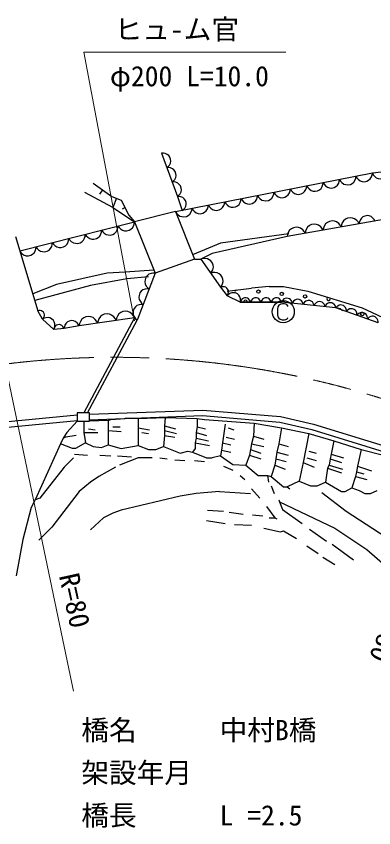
# Model space of a CAD drawing. Units: millimetres, scale not verified. Extents: x 40000 to 680000, y 20000 to 380000.
# Drawn here: x 459893 to 492199, y 261245 to 334567 of the extents above; entities that cross this region are included whole.
import ezdxf
from ezdxf.enums import TextEntityAlignment as Align

# ---------------------------------------------------------------- set-up
doc = ezdxf.new("R2010")
doc.units = ezdxf.units.MM
doc.header["$LTSCALE"] = 1000
doc.linetypes.add('CHAIN', pattern=[18.5, 12, -1.5, 3.5, -1.5])
for name, color, linetype, lineweight in [('M-BGD', 7, 'Continuous', 25), ('M-BMK', 2, 'CHAIN', 13), ('M-STR-HTXT', 7, 'Continuous', 13)]:
    doc.layers.add(name, color=color, linetype=linetype, lineweight=lineweight)
doc.styles.add('ＭＳ ゴシック', font='')
doc.styles.get('ＭＳ ゴシック').set_extended_font_data('MS Gothic')

# ---------------------------------------------------------------- blocks, each defined once
blk = doc.blocks.new('BUHIN60')
at = {"layer": 'M-BGD'}
blk.add_lwpolyline([(-533, 547), (-619, 383), (-662, 214), (-678, -10), (-626, -195), (-542, -363), (-377, -533), (-210, -621), (-27, -678), (197, -667), (365, -626), (533, -547)], dxfattribs=at)
blk = doc.blocks.new('BUHIN61')
at = {"layer": 'M-BGD'}
blk.add_lwpolyline([(745, 121), (662, 283), (549, 414), (377, 554), (198, 617), (14, 645), (-217, 607), (-383, 523), (-532, 407), (-651, 220), (-713, 60), (-745, -121)], dxfattribs=at)
blk = doc.blocks.new('BUHIN64')
at = {"layer": 'M-BGD'}
blk.add_lwpolyline([(-328, -703), (-141, -725), (35, -705), (253, -640), (410, -525), (539, -384), (641, -166), (665, 23), (653, 217), (562, 426), (463, 571), (328, 703)], dxfattribs=at)
blk = doc.blocks.new('BUHIN68')
at = {"layer": 'M-BGD'}
blk.add_lwpolyline([(92, -497), (199, -439), (285, -361), (376, -244), (416, -124), (432, 0), (403, 154), (345, 264), (265, 362), (138, 439), (30, 478), (-92, 497)], dxfattribs=at)
blk = doc.blocks.new('BUHIN69')
at = {"layer": 'M-BGD'}
blk.add_lwpolyline([(202, -451), (290, -370), (354, -277), (414, -145), (423, -22), (410, 100), (347, 239), (266, 330), (168, 405), (29, 448), (-82, 461), (-202, 451)], dxfattribs=at)
blk = doc.blocks.new('BUHIN70')
at = {"layer": 'M-BGD'}
blk.add_lwpolyline([(233, -403), (308, -319), (359, -226), (402, -96), (399, 21), (375, 133), (303, 258), (218, 335), (118, 396), (-16, 424), (-122, 425), (-233, 403)], dxfattribs=at)
blk = doc.blocks.new('BUHIN167')
at = {"layer": 'M-BGD'}
blk.add_lwpolyline([(520, -665), (634, -495), (701, -314), (746, -70), (711, 138), (639, 334), (478, 540), (306, 657), (112, 741), (-136, 756), (-325, 731), (-520, 665)], dxfattribs=at)
blk = doc.blocks.new('BUHIN172')
at = {"layer": 'M-BGD'}
blk.add_lwpolyline([(-442, -533), (-286, -594), (-130, -617), (74, -610), (235, -546), (379, -454), (516, -289), (580, -131), (613, 40), (582, 241), (529, 388), (442, 533)], dxfattribs=at)
blk = doc.blocks.new('BUHIN174')
at = {"layer": 'M-BGD'}
blk.add_lwpolyline([(470, -557), (563, -407), (615, -249), (646, -36), (609, 142), (541, 309), (395, 481), (243, 577), (72, 643), (-142, 648), (-304, 621), (-470, 557)], dxfattribs=at)
blk = doc.blocks.new('BUHIN179')
at = {"layer": 'M-BGD'}
blk.add_lwpolyline([(-496, 569), (-590, 412), (-641, 247), (-670, 27), (-629, -157), (-555, -328), (-401, -505), (-242, -601), (-65, -667), (157, -669), (325, -638), (496, -569)], dxfattribs=at)
blk = doc.blocks.new('BUHIN180')
at = {"layer": 'M-BGD'}
blk.add_lwpolyline([(-443, 583), (-544, 438), (-605, 281), (-647, 70), (-619, -111), (-559, -282), (-421, -463), (-274, -566), (-106, -642), (109, -658), (273, -639), (443, -583)], dxfattribs=at)
blk = doc.blocks.new('BUHIN199')
at = {"layer": 'M-BGD'}
blk.add_lwpolyline([(531, -633), (637, -463), (697, -284), (732, -43), (692, 160), (614, 348), (449, 545), (277, 653), (84, 729), (-159, 735), (-343, 705), (-531, 633)], dxfattribs=at)

msp = doc.modelspace()

# ---------------------------------------------------------------- linework, layer by layer
at = {"layer": 'M-BGD'}
for p, q in [((473023, 322186), (474463, 318291)), ((492073, 320408), (500794, 321509)), ((474294, 316937), (492073, 320408)), ((466844, 319477), (468536, 318291)), ((468621, 317275), (466082, 318630)), ((467690, 318884), (467406, 318480)), ((468536, 318291), (469384, 317953)), ((474463, 318291), (474886, 317021)), ((468960, 318122), (468622, 317275)), ((469384, 317953), (470061, 316598)), ((468622, 317275), (470569, 316005)), ((469722, 317276), (469455, 317143)), ((474294, 316937), (470569, 316005)), ((474294, 316937), (475988, 312619)), ((499490, 317343), (490881, 315801)), ((470061, 316598), (470569, 316005)), ((460205, 313371), (470569, 316005)), ((470569, 316005), (472432, 311349)), ((490881, 315801), (484369, 314651)), ((459816, 314651), (461848, 307962)), ((484369, 314651), (477596, 313127)), ((484521, 314909), (478358, 314058)), ((478358, 314058), (475833, 313014)), ((477596, 313127), (476579, 312619)), ((475988, 312619), (472432, 311349)), ((475988, 312619), (476579, 312619)), ((476579, 312619), (478358, 310079)), ((468113, 311349), (463542, 310333)), ((469721, 311433), (468113, 311349)), ((472326, 311614), (469721, 311433)), ((471838, 311010), (469892, 310841)), ((472432, 311349), (470823, 307115)), ((463542, 310333), (461389, 309472)), ((466590, 310248), (461569, 308879)), ((469892, 310841), (466590, 310248)), ((482761, 310163), (481152, 309994)), ((482761, 310163), (484031, 310163)), ((484031, 310163), (486232, 309740)), ((484031, 310163), (486232, 309740)), ((478358, 310079), (478950, 309317)), ((478950, 309740), (481152, 309994)), ((486232, 309740), (491142, 308216)), ((480136, 308724), (478950, 309317)), ((483861, 308724), (480136, 308724)), ((480136, 308724), (483861, 308724)), ((488771, 308216), (483861, 308724)), ((462272, 307200), (461848, 307962)), ((492582, 306861), (488771, 308216)), ((489196, 308131), (488771, 308216)), ((489365, 307962), (489196, 308131)), ((491142, 308216), (495121, 306353)), ((470588, 307313), (465573, 306607)), ((470588, 307313), (465996, 298733)), ((470588, 307313), (470823, 307115)), ((463288, 306269), (462272, 307200)), ((465573, 306607), (464219, 306353)), ((465573, 306607), (464219, 306353)), ((466337, 298733), (470823, 307115)), ((464219, 306353), (463288, 306269)), ((455520, 297604), (465404, 298556)), ((466504, 298733), (465404, 298733)), ((465404, 298733), (465404, 297971)), ((466504, 298604), (476750, 298987)), ((466504, 297971), (466504, 298733)), ((466504, 298104), (476738, 298487)), ((476738, 298487), (483699, 297900)), ((476750, 298987), (483777, 298395)), ((455327, 297083), (465404, 298054)), ((465404, 297971), (464473, 296955)), ((465404, 297971), (466504, 297971)), ((465996, 297887), (465996, 296955)), ((468198, 298056), (466504, 297971)), ((468198, 298056), (468452, 298141)), ((468198, 298056), (468198, 297125)), ((468452, 298141), (469721, 298225)), ((470908, 298225), (469721, 298225)), ((470908, 298225), (473363, 298310)), ((470908, 298225), (470908, 297379)), ((473363, 298310), (473277, 297548)), ((473363, 298310), (476242, 298225)), ((476242, 298225), (476919, 298141)), ((476242, 298225), (476242, 297463)), ((476919, 298141), (481406, 297802)), ((478782, 297717), (478527, 296024)), ((481406, 297802), (481321, 296617)), ((481406, 297802), (483861, 297379)), ((483699, 297900), (486610, 297234)), ((483777, 298395), (486740, 297717)), ((486740, 297717), (497822, 294289)), ((464473, 296955), (464134, 296447)), ((465996, 296955), (467267, 296955)), ((465996, 296955), (466165, 296024)), ((466419, 297294), (467013, 297209)), ((468198, 297125), (469384, 297040)), ((468198, 297125), (468198, 295855)), ((468621, 297463), (469298, 297463)), ((470908, 297379), (471923, 297209)), ((470908, 297379), (470908, 295770)), ((471246, 296955), (471838, 296871)), ((473277, 297548), (474294, 297294)), ((473277, 297548), (473277, 297125)), ((473277, 297125), (473277, 296701)), ((473277, 297125), (474379, 296871)), ((476242, 297463), (476157, 296955)), ((476157, 296955), (477088, 296701)), ((476157, 296955), (476157, 296447)), ((476242, 297463), (477004, 297294)), ((479036, 297379), (479544, 297209)), ((483861, 297379), (483608, 295939)), ((483861, 297379), (486317, 296871)), ((486610, 297234), (497658, 293816)), ((464134, 296447), (463879, 295939)), ((464388, 296532), (464134, 296447)), ((465319, 296701), (464388, 296532)), ((473277, 296701), (473194, 295685)), ((473277, 296701), (474210, 296532)), ((476157, 296447), (476071, 296024)), ((476157, 296447), (477258, 296193)), ((478865, 296532), (479627, 296363)), ((481321, 296617), (481152, 295939)), ((481321, 296617), (482252, 296363)), ((486317, 296871), (485809, 294246)), ((486317, 296871), (488602, 296193)), ((463879, 295939), (461594, 290859)), ((464981, 295516), (463879, 295939)), ((465235, 295516), (464981, 295516)), ((466165, 296024), (465235, 295516)), ((466165, 296024), (466844, 295685)), ((466844, 295685), (467606, 295601)), ((467606, 295601), (468198, 295855)), ((468198, 295855), (469384, 295516)), ((469384, 295516), (470908, 295770)), ((470908, 295770), (471838, 295431)), ((472515, 295431), (473194, 295685)), ((473194, 295685), (474717, 295093)), ((476071, 295516), (475817, 295177)), ((476071, 296024), (477342, 295770)), ((476071, 296024), (476071, 295516)), ((478527, 296024), (478442, 295347)), ((478527, 296024), (479290, 295855)), ((481152, 295939), (481067, 295431)), ((481152, 295939), (482252, 295685)), ((483608, 295939), (483438, 295177)), ((483608, 295939), (484454, 295685)), ((488602, 296193), (488348, 295008)), ((488602, 296193), (491058, 295431)), ((465150, 295008), (466336, 294923)), ((467436, 294923), (468452, 294839)), ((469044, 294839), (470315, 294754)), ((471838, 295431), (472515, 295431)), ((474717, 295093), (475394, 295262)), ((475394, 295262), (475817, 295177)), ((475817, 295177), (477088, 294669)), ((478358, 294839), (477596, 294669)), ((478442, 295347), (478358, 294839)), ((478358, 294839), (479459, 294077)), ((478442, 295347), (479290, 295177)), ((480983, 294923), (480644, 293992)), ((481067, 295431), (480983, 294923)), ((480983, 294923), (481998, 294585)), ((481067, 295431), (481998, 295093)), ((483438, 295177), (483354, 294585)), ((483438, 295177), (484454, 294923)), ((486317, 295262), (486994, 295093)), ((488348, 295008), (488263, 294585)), ((488348, 295008), (489450, 294669)), ((491058, 295431), (490719, 293907)), ((491058, 295431), (493090, 294923)), ((465065, 294669), (464219, 293823)), ((470908, 294669), (469213, 293992)), ((472177, 294669), (470908, 294669)), ((472854, 294669), (473532, 294585)), ((474210, 294500), (475140, 294415)), ((475988, 294415), (476919, 294331)), ((477088, 294669), (477596, 294669)), ((479459, 294077), (480644, 293992)), ((483354, 294585), (483269, 293992)), ((483354, 294585), (484285, 294331)), ((485809, 294246), (485469, 292553)), ((485809, 294246), (486825, 293823)), ((486148, 294669), (486994, 294415)), ((488263, 294585), (488179, 293992)), ((488263, 294585), (489279, 294246)), ((464219, 293823), (462018, 291029)), ((468875, 293823), (467352, 292976)), ((478611, 293907), (479459, 293569)), ((480644, 293992), (481744, 293061)), ((483269, 293992), (482929, 292976)), ((483269, 293992), (484200, 293653)), ((488010, 293738), (487840, 292468)), ((488179, 293992), (488010, 293738)), ((488010, 293738), (489279, 293315)), ((488179, 293992), (489365, 293653)), ((490635, 293399), (490550, 292976)), ((490719, 293907), (490635, 293399)), ((490635, 293399), (491311, 293230)), ((490719, 293907), (491990, 293484)), ((467352, 292976), (466590, 292468)), ((480136, 293061), (480560, 292722)), ((481744, 293061), (482592, 293061)), ((482592, 293061), (482929, 292976)), ((482592, 293061), (482675, 292468)), ((482929, 292976), (484031, 292045)), ((485469, 292553), (484369, 292045)), ((485469, 292553), (486486, 292129)), ((490550, 292976), (490211, 291960)), ((490550, 292976), (491565, 292722)), ((466590, 292468), (465573, 291621)), ((481152, 291875), (481913, 291029)), ((482929, 292129), (483184, 291452)), ((484031, 292045), (484369, 292045)), ((484369, 292045), (484623, 291875)), ((486486, 292129), (487079, 292129)), ((487079, 292129), (487840, 292468)), ((487840, 292468), (489279, 291621)), ((489619, 291621), (490211, 291960)), ((490211, 291960), (490888, 291706)), ((465573, 291621), (463118, 288404)), ((474717, 291198), (469384, 289928)), ((476157, 291452), (474717, 291198)), ((478273, 291621), (476157, 291452)), ((478273, 291621), (481067, 291452)), ((487502, 291537), (489704, 289843)), ((489279, 291621), (489619, 291621)), ((490888, 291706), (491396, 291452)), ((491396, 291452), (491904, 291452)), ((491904, 291452), (492498, 291706)), ((461594, 290859), (461256, 290182)), ((462018, 291029), (461594, 290859)), ((483608, 290859), (483692, 290690)), ((483692, 290690), (488688, 288319)), ((483692, 290690), (483946, 290013)), ((461256, 290182), (460494, 287303)), ((468621, 289674), (467775, 289251)), ((469384, 289928), (468621, 289674)), ((477173, 289928), (478611, 289843)), ((479119, 289759), (480390, 289589)), ((482507, 290267), (483269, 289251)), ((483946, 290013), (485723, 288743)), ((489704, 289843), (496900, 285187)), ((467775, 289251), (466590, 288150)), ((477088, 288997), (478782, 288743)), ((481236, 289505), (482167, 289420)), ((482761, 289251), (483269, 289251)), ((483269, 289251), (483438, 289166)), ((463118, 288404), (461933, 287219)), ((479627, 288658), (481152, 288573)), ((482252, 288319), (483777, 287981)), ((486402, 288235), (487925, 287134)), ((488688, 288319), (491565, 286372)), ((483777, 287981), (484031, 288065)), ((484031, 288065), (485215, 287388)), ((460494, 287303), (459900, 284001)), ((486148, 286711), (487163, 286033)), ((488434, 286880), (490381, 285441)), ((491565, 286372), (493429, 284763)), ((487586, 285695), (488688, 285017))]:
    msp.add_line(p, q, dxfattribs=at)
for points in [[(474886, 317021), (475017, 317118), (475115, 317235), (475214, 317406), (475243, 317571), (475241, 317736), (475176, 317933), (475078, 318066), (474956, 318180), (474775, 318258), (474626, 318289), (474463, 318291)], [(478950, 309317), (479016, 309414), (479055, 309518), (479081, 309657), (479061, 309777), (479020, 309888), (478928, 310007), (478830, 310074), (478719, 310122), (478577, 310131), (478469, 310117), (478358, 310079)], [(480136, 308724), (480159, 308883), (480146, 309034), (480096, 309222), (480001, 309359), (479884, 309473), (479700, 309565), (479539, 309590), (479373, 309584), (479192, 309511), (479066, 309430), (478950, 309317)], [(462272, 307200), (462343, 307278), (462392, 307365), (462435, 307486), (462434, 307595), (462412, 307700), (462347, 307819), (462268, 307892), (462176, 307951), (462051, 307978), (461952, 307981), (461848, 307962)], [(484457, 308343), (484417, 308438), (484347, 308508), (484252, 308563), (484137, 308593), (483942, 308593), (483787, 308563), (483627, 308453), (483532, 308313), (483492, 308113), (483492, 307623), (483532, 307413), (483607, 307288), (483752, 307183), (483932, 307143), (484122, 307143), (484267, 307158), (484342, 307203), (484412, 307268), (484442, 307338)], [(463288, 306269), (463356, 306421), (463386, 306576), (463390, 306779), (463334, 306942), (463249, 307090), (463092, 307234), (462938, 307305), (462770, 307347), (462568, 307326), (462419, 307280), (462272, 307200)], [(464219, 306353), (464174, 306457), (464110, 306543), (464010, 306637), (463902, 306684), (463790, 306709), (463646, 306696), (463539, 306651), (463442, 306586), (463360, 306475), (463315, 306380), (463288, 306269)], [(465573, 306607), (465493, 306754), (465387, 306871), (465227, 306995), (465063, 307048), (464894, 307069), (464684, 307030), (464535, 306949), (464401, 306840), (464297, 306666), (464244, 306519), (464219, 306353)]]:
    msp.add_lwpolyline(points, dxfattribs=at)
for centre, radius in [((481772, 309695), 150), ((483883, 309476), 150), ((484017, 307868), 1000), ((485993, 309258), 150), ((491159, 307657), 150)]:
    msp.add_circle(centre, radius, dxfattribs=at)
for centre, start, end in [((479662, 309913), 223.30776, 329.85815), ((480608, 308749), 350.6841, 189.3159), ((488103, 309040), 112.86264, 32.65657)]:
    msp.add_arc(centre, 150, start, end, dxfattribs=at)
at = {"layer": 'M-BMK'}
msp.add_arc((468787, 223752), 80000, 64.85052, 97.10983, dxfattribs=at)
at = {"layer": 'M-STR-HTXT'}
for p, q in [((484239, 331330), (465996, 331330)), ((465996, 331330), (470577, 307042)), ((458886, 303137), (465067, 273589))]:
    msp.add_line(p, q, dxfattribs=at)

# ---------------------------------------------------------------- block references
at = {"rotation": 59.98837}
for name, p in [('BUHIN172', (473263, 321537)), ('BUHIN180', (492800, 320500)), ('BUHIN172', (473743, 320239)), ('BUHIN179', (489851, 319975)), ('BUHIN179', (491333, 320264)), ('BUHIN172', (474223, 318941)), ('BUHIN179', (485406, 319107)), ('BUHIN179', (486888, 319396)), ('BUHIN179', (488369, 319685)), ('BUHIN179', (480961, 318239)), ('BUHIN179', (482443, 318528)), ('BUHIN179', (483924, 318818)), ('BUHIN179', (477998, 317661)), ('BUHIN179', (479479, 317950)), ('BUHIN179', (475034, 317082)), ('BUHIN179', (476516, 317371)), ('BUHIN174', (491598, 315929)), ('BUHIN60', (468348, 315441)), ('BUHIN60', (469828, 315817)), ('BUHIN199', (486811, 315082)), ('BUHIN199', (488439, 315370)), ('BUHIN199', (490067, 315657)), ('BUHIN60', (465387, 314688)), ('BUHIN60', (466867, 315064)), ('BUHIN199', (485183, 314795)), ('BUHIN60', (462425, 313935)), ('BUHIN60', (463906, 314312)), ('BUHIN60', (460945, 313559)), ('BUHIN64', (477024, 311984)), ('BUHIN64', (477913, 310714)), ('BUHIN61', (472163, 310644)), ('BUHIN61', (471627, 309232)), ('BUHIN61', (471091, 307821)), ('BUHIN70', (480601, 308724)), ('BUHIN70', (481533, 308724)), ('BUHIN70', (482464, 308724)), ('BUHIN70', (483396, 308724)), ('BUHIN69', (484352, 308674)), ('BUHIN69', (485334, 308572)), ('BUHIN69', (486316, 308470)), ('BUHIN69', (487298, 308369)), ('BUHIN69', (488280, 308267)), ('BUHIN167', (468081, 306960)), ('BUHIN167', (469752, 307196)), ('BUHIN68', (489248, 308047)), ('BUHIN68', (490200, 307708)), ('BUHIN68', (491153, 307370)), ('BUHIN167', (466409, 306725)), ('BUHIN68', (492105, 307031))]:
    msp.add_blockref(name, p, dxfattribs=at)

# ---------------------------------------------------------------- texts
at = {"layer": 'M-STR-HTXT', "style": 'ＭＳ ゴシック'}
for s, p in [('ヒュ-ム官', (468777, 331919)), ('φ200 L=10.0', (468359, 327688)), ('橋名\u3000\u3000\u3000中村B橋', (465772, 268601)), ('架設年月\u3000', (465772, 264752)), ('橋長\u3000\u3000\u3000L =2.5', (465772, 260903))]:
    msp.add_text(s, height=1833, dxfattribs=at).set_placement(p, align=Align.BOTTOM_LEFT)
for rotation, p in [(282.4, (463210, 283906)), (248, (493097, 281469))]:
    msp.add_text('R=80', height=1833, rotation=rotation, dxfattribs=at).set_placement(p, align=Align.BOTTOM_LEFT)

doc.saveas('drawing.dxf')
